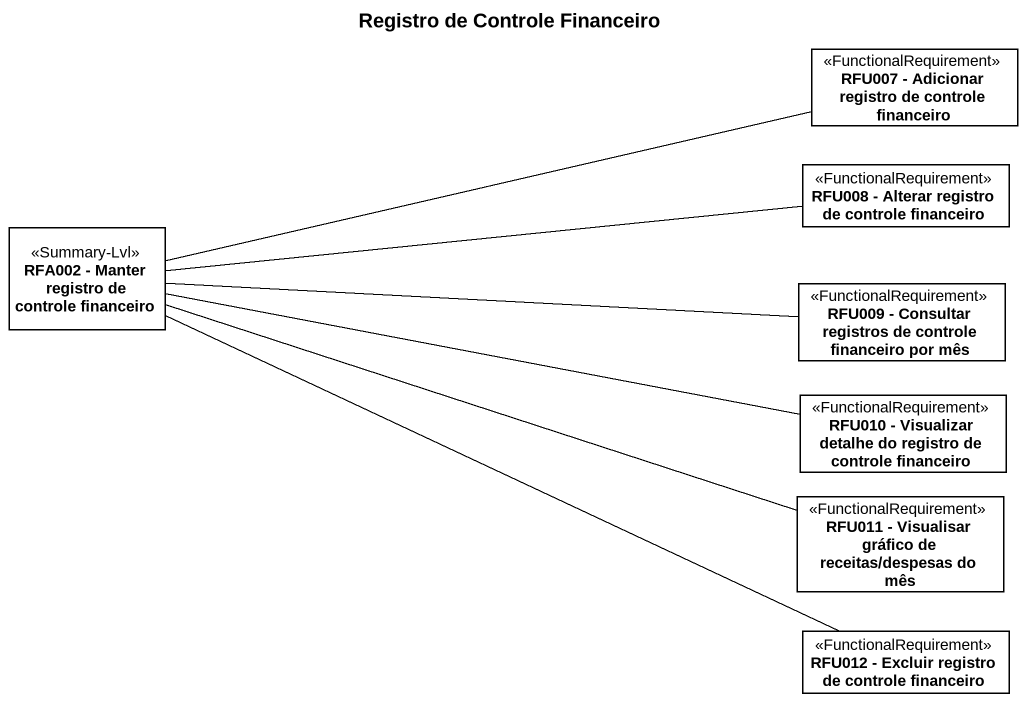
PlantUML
@startuml
title Registro de Controle Financeiro
hide circle
hide empty members
class "RFU007 - Adicionar registro de controle financeiro" as RFU007_Adicionar_registro <<FunctionalRequirement>>
class "RFU008 - Alterar registro de controle financeiro" as RFU008_Alterar_registro_de <<FunctionalRequirement>>
class "RFA002 - Manter registro de controle financeiro" as RFA002_Manter_registro_de <<Summary-Lvl>>
class "RFU009 - Consultar registros de controle financeiro por mês" as RFU009_Consultar_registros <<FunctionalRequirement>>
class "RFU010 - Visualizar detalhe do registro de controle financeiro" as RFU010_Visualizar_detalhe <<FunctionalRequirement>>
class "RFU011 - Visualisar gráfico de receitas/despesas do mês" as RFU011_Visualisar_gráfico <<FunctionalRequirement>>
class "RFU012 - Excluir registro de controle financeiro" as RFU012_Excluir_registro_de <<FunctionalRequirement>>
RFA002_Manter_registro_de -right- RFU007_Adicionar_registro
RFA002_Manter_registro_de -right- RFU008_Alterar_registro_de
RFA002_Manter_registro_de -right- RFU009_Consultar_registros
RFA002_Manter_registro_de -right- RFU010_Visualizar_detalhe
RFA002_Manter_registro_de -right- RFU011_Visualisar_gráfico
RFA002_Manter_registro_de -right- RFU012_Excluir_registro_de
@enduml
